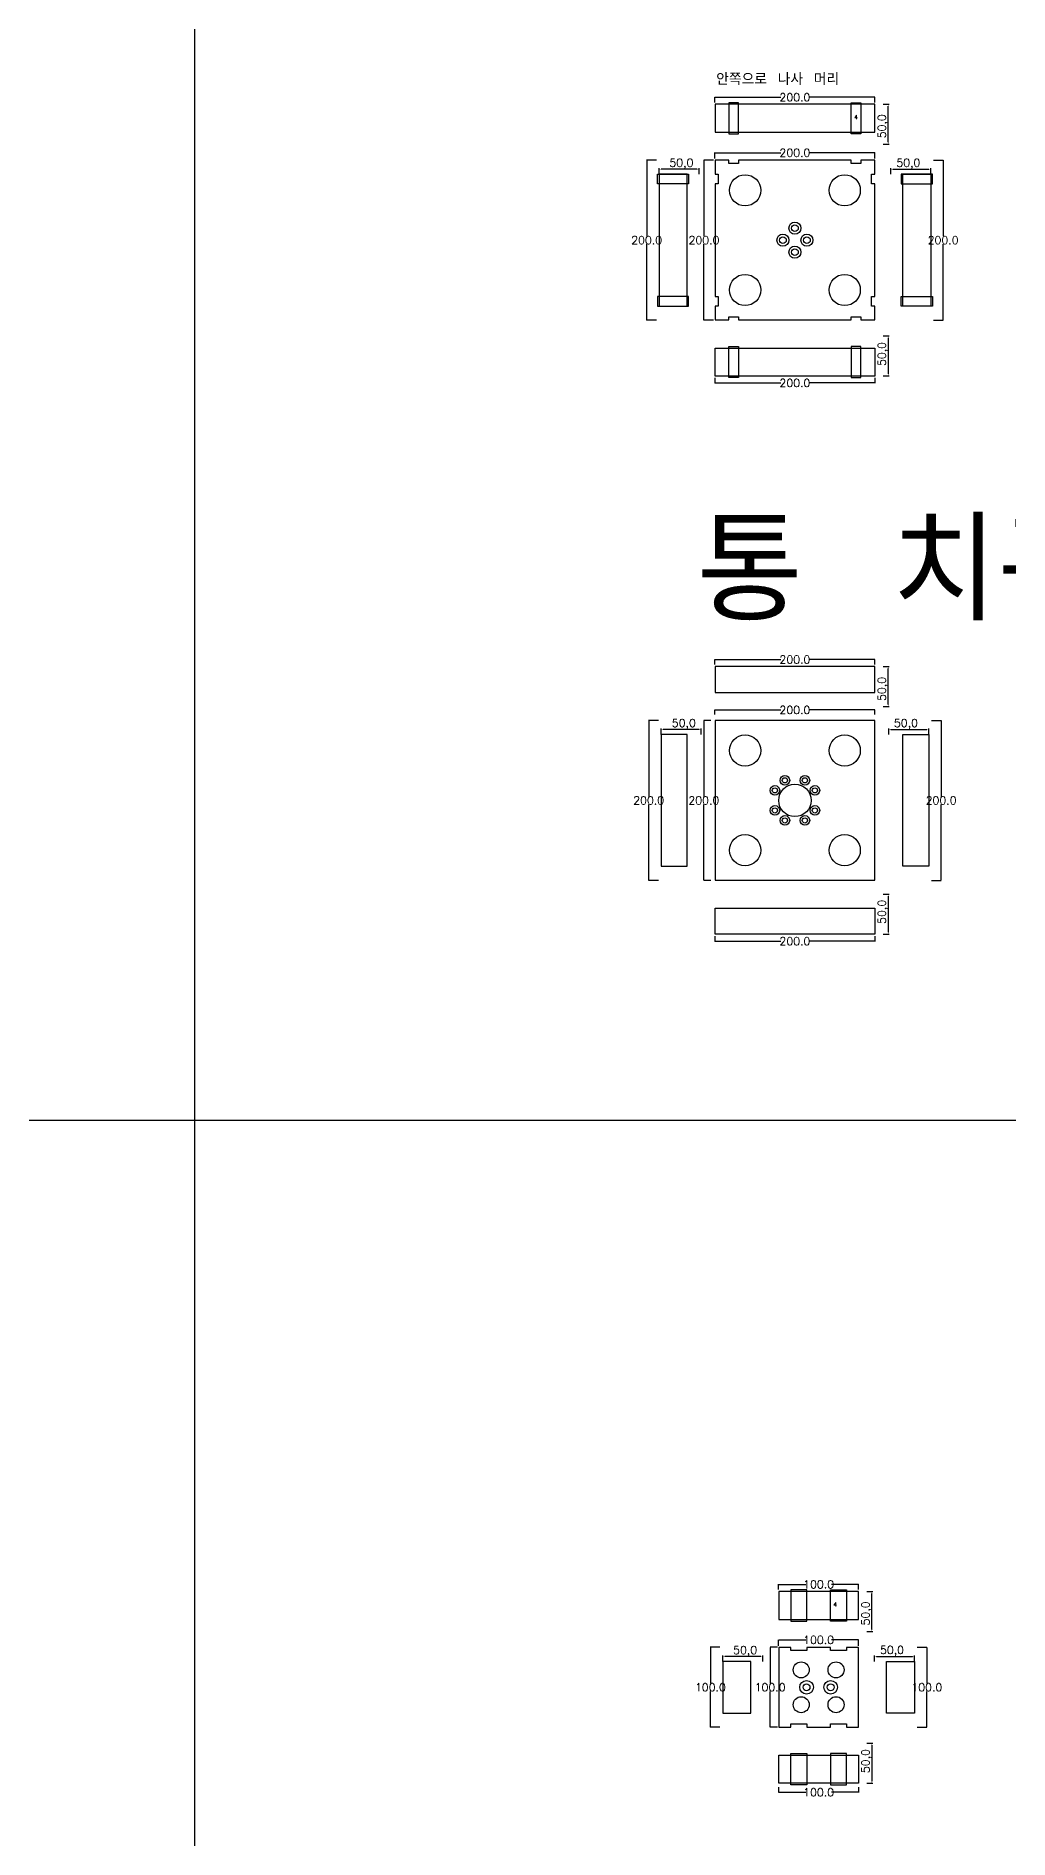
# Model space of a CAD drawing. Header units: millimetres. Extents: x 8462 to 28262, y 7372 to 16372.
# Drawn here: x 18164 to 19380, y 11874 to 14127 of the extents above; entities that cross this region are included whole.
import ezdxf

# ---------------------------------------------------------------- set-up
doc = ezdxf.new("R2010")
doc.units = ezdxf.units.MM
for name, color, linetype in [('TEXT', 7, 'Continuous'), ('볼트 구멍', 7, 'Continuous'), ('치구', 7, 'Continuous'), ('치수', 7, 'Continuous')]:
    doc.layers.add(name, color=color, linetype=linetype)
doc.styles.get("Standard").update_dxf_attribs({"font": 'txt.shx', "bigfont": 'whgtxt.shx'})
doc.dimstyles.new('ISO-25', dxfattribs={"dimtxt": 2.5, "dimasz": 2.5, "dimexe": 1.25, "dimexo": 0.625, "dimtad": 1, "dimtxsty": 'Standard', "dimcen": 2.5, "dimadec": 0, "dimazin": 0, "dimtfac": 1, "dimtmove": 0, "dimatfit": 3, "dimfxl": 0, "dimarcsym": 0})
doc.dimstyles.get("Standard").update_dxf_attribs({"dimtxt": 7, "dimasz": 0.18, "dimexe": 0.18, "dimexo": 0.0625, "dimgap": 0.09, "dimtad": 0, "dimtih": 1, "dimtoh": 1, "dimdec": 1, "dimzin": 0, "dimdsep": 46, "dimtxsty": 'Standard', "dimcen": 0.09, "dimadec": 0, "dimazin": 0, "dimtfac": 1, "dimtdec": 1, "dimtofl": 0, "dimtmove": 0, "dimatfit": 3, "dimfxl": 0, "dimtolj": 1, "dimtzin": 0, "dimarcsym": 0})

# ---------------------------------------------------------------- blocks, each defined once
blk = doc.blocks.new('*D230')
at = {"layer": 'Defpoints', "color": 0}
for p in [(19090.4, 12113.7), (19081.3, 12013.7), (19090.4, 12013.7)]:
    blk.add_point(p, dxfattribs=at)
at = {"layer": '치수', "color": 0, "lineweight": -2}
for p, q in [((19090.4, 12113.7), (19081.2, 12113.7)), ((19081.3, 12113.5), (19081.3, 12068.8)), ((19081.3, 12013.9), (19081.3, 12058.6)), ((19090.4, 12013.7), (19081.2, 12013.7))]:
    blk.add_line(p, q, dxfattribs=at)
at = {"layer": '치수', "color": 0}
for points in [[(19081.3, 12113.5), (19081.4, 12113.5), (19081.3, 12113.7)], [(19081.3, 12013.9), (19081.4, 12013.9), (19081.3, 12013.7)]]:
    blk.add_solid(points, dxfattribs=at)
at = {"layer": '치수', "color": 0, "insert": (19081.3, 12063.7), "char_height": 10, "attachment_point": 5}
blk.add_mtext('\\A1;100.0', dxfattribs=at)
blk = doc.blocks.new('*D231')
at = {"layer": 'Defpoints', "color": 0}
for p in [(19022.1, 12102.2), (19022.1, 12095.5), (19072.1, 12095.4)]:
    blk.add_point(p, dxfattribs=at)
at = {"layer": '치수', "color": 0, "lineweight": -2}
for p, q in [((19022.1, 12096.1), (19022.1, 12103.4)), ((19069.6, 12102.2), (19024.6, 12102.2)), ((19072.1, 12096), (19072.1, 12103.4))]:
    blk.add_line(p, q, dxfattribs=at)
at = {"layer": '치수', "color": 0}
for points in [[(19024.6, 12102.6), (19024.6, 12101.8), (19022.1, 12102.2)], [(19069.6, 12102.6), (19069.6, 12101.8), (19072.1, 12102.2)]]:
    blk.add_solid(points, dxfattribs=at)
at = {"layer": '치수', "color": 0, "insert": (19050.1, 12108.7), "char_height": 10, "attachment_point": 5}
blk.add_mtext('50,0', dxfattribs=at)
blk = doc.blocks.new('*D232')
at = {"layer": 'Defpoints', "color": 0}
for p in [(19018.7, 12113.7), (19006.7, 12013.7), (19018.7, 12013.7)]:
    blk.add_point(p, dxfattribs=at)
at = {"layer": '치수', "color": 0, "lineweight": -2}
for p, q in [((19018.7, 12113.7), (19006.5, 12113.7)), ((19006.7, 12113.5), (19006.7, 12068.8)), ((19006.7, 12013.9), (19006.7, 12058.6)), ((19018.7, 12013.7), (19006.5, 12013.7))]:
    blk.add_line(p, q, dxfattribs=at)
at = {"layer": '치수', "color": 0}
for points in [[(19006.6, 12113.5), (19006.7, 12113.5), (19006.7, 12113.7)], [(19006.6, 12013.9), (19006.7, 12013.9), (19006.7, 12013.7)]]:
    blk.add_solid(points, dxfattribs=at)
at = {"layer": '치수', "color": 0, "insert": (19006.7, 12063.7), "char_height": 10, "attachment_point": 5}
blk.add_mtext('\\A1;100.0', dxfattribs=at)
blk = doc.blocks.new('*D233')
at = {"layer": 'Defpoints', "color": 0}
for p in [(19201.6, 12183.5), (19208.5, 12183.5), (19201.6, 12133.5)]:
    blk.add_point(p, dxfattribs=at)
at = {"layer": '치수', "color": 0, "lineweight": -2}
for p, q in [((19202.2, 12183.5), (19209.7, 12183.5)), ((19208.5, 12136), (19208.5, 12181)), ((19202.2, 12133.5), (19209.7, 12133.5))]:
    blk.add_line(p, q, dxfattribs=at)
at = {"layer": '치수', "color": 0}
for points in [[(19208, 12181), (19208.9, 12181), (19208.5, 12183.5)], [(19208, 12136), (19208.9, 12136), (19208.5, 12133.5)]]:
    blk.add_solid(points, dxfattribs=at)
at = {"layer": '치수', "color": 0, "insert": (19202, 12156), "char_height": 10, "attachment_point": 5, "rotation": 90}
blk.add_mtext('50,0', dxfattribs=at)
blk = doc.blocks.new('*D235')
at = {"layer": 'Defpoints', "color": 0}
for p in [(19191.9, 12122.9), (19091.9, 12115.5), (19191.9, 12115.5)]:
    blk.add_point(p, dxfattribs=at)
at = {"layer": '치수', "color": 0, "lineweight": -2}
for p, q in [((19091.9, 12115.6), (19091.9, 12123.1)), ((19092.1, 12122.9), (19126, 12122.9)), ((19191.7, 12122.9), (19157.8, 12122.9)), ((19191.9, 12115.6), (19191.9, 12123.1))]:
    blk.add_line(p, q, dxfattribs=at)
at = {"layer": '치수', "color": 0}
for points in [[(19092.1, 12123), (19092.1, 12122.9), (19091.9, 12122.9)], [(19191.7, 12123), (19191.7, 12122.9), (19191.9, 12122.9)]]:
    blk.add_solid(points, dxfattribs=at)
at = {"layer": '치수', "color": 0, "insert": (19141.9, 12122.9), "char_height": 10, "attachment_point": 5}
blk.add_mtext('\\A1;100.0', dxfattribs=at)
blk = doc.blocks.new('*D236')
at = {"layer": 'Defpoints', "color": 0}
for p in [(19191.9, 12192.3), (19091.9, 12185.9), (19191.9, 12185.9)]:
    blk.add_point(p, dxfattribs=at)
at = {"layer": '치수', "color": 0, "lineweight": -2}
for p, q in [((19091.9, 12186), (19091.9, 12192.5)), ((19092.1, 12192.3), (19126, 12192.3)), ((19191.7, 12192.3), (19157.8, 12192.3)), ((19191.9, 12186), (19191.9, 12192.5))]:
    blk.add_line(p, q, dxfattribs=at)
at = {"layer": '치수', "color": 0}
for points in [[(19092.1, 12192.3), (19092.1, 12192.3), (19091.9, 12192.3)], [(19191.7, 12192.3), (19191.7, 12192.3), (19191.9, 12192.3)]]:
    blk.add_solid(points, dxfattribs=at)
at = {"layer": '치수', "color": 0, "insert": (19141.9, 12192.3), "char_height": 10, "attachment_point": 5}
blk.add_mtext('\\A1;100.0', dxfattribs=at)
blk = doc.blocks.new('*D237')
at = {"layer": 'Defpoints', "color": 0}
for p in [(19261.6, 12102.3), (19211.6, 12095.5), (19261.6, 12095.5)]:
    blk.add_point(p, dxfattribs=at)
at = {"layer": '치수', "color": 0, "lineweight": -2}
for p, q in [((19211.6, 12096.1), (19211.6, 12103.5)), ((19214.1, 12102.3), (19259.1, 12102.3)), ((19261.6, 12096.1), (19261.6, 12103.5))]:
    blk.add_line(p, q, dxfattribs=at)
at = {"layer": '치수', "color": 0}
for points in [[(19214.1, 12102.7), (19214.1, 12101.9), (19211.6, 12102.3)], [(19259.1, 12102.7), (19259.1, 12101.9), (19261.6, 12102.3)]]:
    blk.add_solid(points, dxfattribs=at)
at = {"layer": '치수', "color": 0, "insert": (19233.6, 12108.8), "char_height": 10, "attachment_point": 5}
blk.add_mtext('50,0', dxfattribs=at)
blk = doc.blocks.new('*D238')
at = {"layer": 'Defpoints', "color": 0}
for p in [(19201.6, 11994), (19201.6, 11944), (19208.5, 11944)]:
    blk.add_point(p, dxfattribs=at)
at = {"layer": '치수', "color": 0, "lineweight": -2}
for p, q in [((19202.2, 11994), (19209.7, 11994)), ((19208.5, 11991.5), (19208.5, 11946.5)), ((19202.2, 11944), (19209.7, 11944))]:
    blk.add_line(p, q, dxfattribs=at)
at = {"layer": '치수', "color": 0}
for points in [[(19208, 11991.5), (19208.9, 11991.5), (19208.5, 11994)], [(19208, 11946.5), (19208.9, 11946.5), (19208.5, 11944)]]:
    blk.add_solid(points, dxfattribs=at)
at = {"layer": '치수', "color": 0, "insert": (19202, 11971.5), "char_height": 10, "attachment_point": 5, "rotation": 90}
blk.add_mtext('50,0', dxfattribs=at)
blk = doc.blocks.new('*D239')
at = {"layer": 'Defpoints', "color": 0}
for p in [(19091.9, 11938.9), (19191.9, 11938.9), (19191.9, 11932.5)]:
    blk.add_point(p, dxfattribs=at)
at = {"layer": '치수', "color": 0, "lineweight": -2}
for p, q in [((19091.9, 11938.8), (19091.9, 11932.3)), ((19092.1, 11932.5), (19126, 11932.5)), ((19191.7, 11932.5), (19157.8, 11932.5)), ((19191.9, 11938.8), (19191.9, 11932.3))]:
    blk.add_line(p, q, dxfattribs=at)
at = {"layer": '치수', "color": 0}
for points in [[(19092.1, 11932.5), (19092.1, 11932.4), (19091.9, 11932.5)], [(19191.7, 11932.5), (19191.7, 11932.4), (19191.9, 11932.5)]]:
    blk.add_solid(points, dxfattribs=at)
at = {"layer": '치수', "color": 0, "insert": (19141.9, 11932.5), "char_height": 10, "attachment_point": 5}
blk.add_mtext('\\A1;100.0', dxfattribs=at)
blk = doc.blocks.new('*D240')
at = {"layer": 'Defpoints', "color": 0}
for p in [(19265, 12113.7), (19265, 12013.7), (19277.1, 12013.7)]:
    blk.add_point(p, dxfattribs=at)
at = {"layer": '치수', "color": 0, "lineweight": -2}
for p, q in [((19265.1, 12113.7), (19277.3, 12113.7)), ((19277.1, 12113.5), (19277.1, 12068.8)), ((19277.1, 12013.9), (19277.1, 12058.6)), ((19265.1, 12013.7), (19277.3, 12013.7))]:
    blk.add_line(p, q, dxfattribs=at)
at = {"layer": '치수', "color": 0}
for points in [[(19277.1, 12113.5), (19277.1, 12113.5), (19277.1, 12113.7)], [(19277.1, 12013.9), (19277.1, 12013.9), (19277.1, 12013.7)]]:
    blk.add_solid(points, dxfattribs=at)
at = {"layer": '치수', "color": 0, "insert": (19277.1, 12063.7), "char_height": 10, "attachment_point": 5}
blk.add_mtext('\\A1;100.0', dxfattribs=at)
blk = doc.blocks.new('*D369')
at = {"layer": 'Defpoints', "color": 0}
for p in [(19012.3, 13341.4), (19212.3, 13347.8), (19212.3, 13341.4)]:
    blk.add_point(p, dxfattribs=at)
at = {"layer": '치수', "color": 0, "lineweight": -2}
for p, q in [((19012.3, 13341.5), (19012.3, 13348)), ((19012.4, 13347.8), (19094.7, 13347.8)), ((19212.1, 13347.8), (19129.9, 13347.8)), ((19212.3, 13341.5), (19212.3, 13348))]:
    blk.add_line(p, q, dxfattribs=at)
at = {"layer": '치수', "color": 0}
for points in [[(19012.4, 13347.8), (19012.4, 13347.8), (19012.3, 13347.8)], [(19212.1, 13347.8), (19212.1, 13347.8), (19212.3, 13347.8)]]:
    blk.add_solid(points, dxfattribs=at)
at = {"layer": '치수', "color": 0, "insert": (19112.3, 13347.8), "char_height": 10, "attachment_point": 5}
blk.add_mtext('\\A1;200.0', dxfattribs=at)
blk = doc.blocks.new('*D371')
at = {"layer": 'Defpoints', "color": 0}
for p in [(18945, 13260.5), (18945, 13253.6), (18995, 13253.6)]:
    blk.add_point(p, dxfattribs=at)
at = {"layer": '치수', "color": 0, "lineweight": -2}
for p, q in [((18945, 13254.2), (18945, 13261.8)), ((18992.5, 13260.5), (18947.5, 13260.5)), ((18995, 13254.2), (18995, 13261.8))]:
    blk.add_line(p, q, dxfattribs=at)
at = {"layer": '치수', "color": 0}
for points in [[(18947.5, 13260.9), (18947.5, 13260.1), (18945, 13260.5)], [(18992.5, 13260.9), (18992.5, 13260.1), (18995, 13260.5)]]:
    blk.add_solid(points, dxfattribs=at)
at = {"layer": '치수', "color": 0, "insert": (18973.5, 13267), "char_height": 10, "attachment_point": 5}
blk.add_mtext('50,0', dxfattribs=at)
blk = doc.blocks.new('*D372')
at = {"layer": 'Defpoints', "color": 0}
for p in [(19229.5, 13253.6), (19279.5, 13260.5), (19279.5, 13253.6)]:
    blk.add_point(p, dxfattribs=at)
at = {"layer": '치수', "color": 0, "lineweight": -2}
for p, q in [((19229.5, 13254.2), (19229.5, 13261.8)), ((19232, 13260.5), (19277, 13260.5)), ((19279.5, 13254.2), (19279.5, 13261.8))]:
    blk.add_line(p, q, dxfattribs=at)
at = {"layer": '치수', "color": 0}
for points in [[(19232, 13260.9), (19232, 13260.1), (19229.5, 13260.5)], [(19277, 13260.9), (19277, 13260.1), (19279.5, 13260.5)]]:
    blk.add_solid(points, dxfattribs=at)
at = {"layer": '치수', "color": 0, "insert": (19251, 13267), "char_height": 10, "attachment_point": 5}
blk.add_mtext('50,0', dxfattribs=at)
blk = doc.blocks.new('*D373')
at = {"layer": 'Defpoints', "color": 0}
for p in [(19012.3, 13278.9), (19212.3, 13284.8), (19212.3, 13278.9)]:
    blk.add_point(p, dxfattribs=at)
at = {"layer": '치수', "color": 0, "lineweight": -2}
for p, q in [((19012.3, 13279), (19012.3, 13285)), ((19012.4, 13284.8), (19094.7, 13284.8)), ((19212.1, 13284.8), (19129.9, 13284.8)), ((19212.3, 13279), (19212.3, 13285))]:
    blk.add_line(p, q, dxfattribs=at)
at = {"layer": '치수', "color": 0}
for points in [[(19012.4, 13284.8), (19012.4, 13284.8), (19012.3, 13284.8)], [(19212.1, 13284.8), (19212.1, 13284.8), (19212.3, 13284.8)]]:
    blk.add_solid(points, dxfattribs=at)
at = {"layer": '치수', "color": 0, "insert": (19112.3, 13284.8), "char_height": 10, "attachment_point": 5}
blk.add_mtext('\\A1;200.0', dxfattribs=at)
blk = doc.blocks.new('*D374')
at = {"layer": 'Defpoints', "color": 0}
for p in [(19221.9, 13054.6), (19221.9, 13004.6), (19228.8, 13004.6)]:
    blk.add_point(p, dxfattribs=at)
at = {"layer": '치수', "color": 0, "lineweight": -2}
for p, q in [((19222.6, 13054.6), (19230.1, 13054.6)), ((19228.8, 13052.1), (19228.8, 13007.1)), ((19222.6, 13004.6), (19230.1, 13004.6))]:
    blk.add_line(p, q, dxfattribs=at)
at = {"layer": '치수', "color": 0}
for points in [[(19228.4, 13052.1), (19229.3, 13052.1), (19228.8, 13054.6)], [(19228.4, 13007.1), (19229.3, 13007.1), (19228.8, 13004.6)]]:
    blk.add_solid(points, dxfattribs=at)
at = {"layer": '치수', "color": 0, "insert": (19222.4, 13032.6), "char_height": 10, "attachment_point": 5, "rotation": 90}
blk.add_mtext('50,0', dxfattribs=at)
blk = doc.blocks.new('*D375')
at = {"layer": 'Defpoints', "color": 0}
for p in [(19012.3, 13002.3), (19212.3, 13002.3), (19212.3, 12995.9)]:
    blk.add_point(p, dxfattribs=at)
at = {"layer": '치수', "color": 0, "lineweight": -2}
for p, q in [((19012.3, 13002.2), (19012.3, 12995.7)), ((19212.3, 13002.2), (19212.3, 12995.7)), ((19012.4, 12995.9), (19094.7, 12995.9)), ((19212.1, 12995.9), (19129.9, 12995.9))]:
    blk.add_line(p, q, dxfattribs=at)
at = {"layer": '치수', "color": 0}
for points in [[(19012.4, 12995.9), (19012.4, 12995.8), (19012.3, 12995.9)], [(19212.1, 12995.9), (19212.1, 12995.8), (19212.3, 12995.9)]]:
    blk.add_solid(points, dxfattribs=at)
at = {"layer": '치수', "color": 0, "insert": (19112.3, 12995.9), "char_height": 10, "attachment_point": 5}
blk.add_mtext('\\A1;200.0', dxfattribs=at)
blk = doc.blocks.new('*D376')
at = {"layer": 'Defpoints', "color": 0}
for p in [(18941.7, 13271.8), (18929.6, 13071.8), (18941.7, 13071.8)]:
    blk.add_point(p, dxfattribs=at)
at = {"layer": '치수', "color": 0, "lineweight": -2}
for p, q in [((18941.7, 13271.8), (18929.5, 13271.8)), ((18929.6, 13271.6), (18929.6, 13176.9)), ((18929.6, 13072), (18929.6, 13166.7)), ((18941.7, 13071.8), (18929.5, 13071.8))]:
    blk.add_line(p, q, dxfattribs=at)
at = {"layer": '치수', "color": 0}
for points in [[(18929.6, 13271.6), (18929.7, 13271.6), (18929.6, 13271.8)], [(18929.6, 13072), (18929.7, 13072), (18929.6, 13071.8)]]:
    blk.add_solid(points, dxfattribs=at)
at = {"layer": '치수', "color": 0, "insert": (18929.6, 13171.8), "char_height": 10, "attachment_point": 5}
blk.add_mtext('\\A1;200.0', dxfattribs=at)
blk = doc.blocks.new('*D377')
at = {"layer": 'Defpoints', "color": 0}
for p in [(19282.8, 13271.8), (19282.8, 13071.8), (19294.9, 13071.8)]:
    blk.add_point(p, dxfattribs=at)
at = {"layer": '치수', "color": 0, "lineweight": -2}
for p, q in [((19282.9, 13271.8), (19295.1, 13271.8)), ((19294.9, 13271.6), (19294.9, 13176.9)), ((19294.9, 13072), (19294.9, 13166.7)), ((19282.9, 13071.8), (19295.1, 13071.8))]:
    blk.add_line(p, q, dxfattribs=at)
at = {"layer": '치수', "color": 0}
for points in [[(19294.9, 13271.6), (19294.9, 13271.6), (19294.9, 13271.8)], [(19294.9, 13072), (19294.9, 13072), (19294.9, 13071.8)]]:
    blk.add_solid(points, dxfattribs=at)
at = {"layer": '치수', "color": 0, "insert": (19294.9, 13171.8), "char_height": 10, "attachment_point": 5}
blk.add_mtext('\\A1;200.0', dxfattribs=at)
blk = doc.blocks.new('*D378')
at = {"layer": 'Defpoints', "color": 0}
for p in [(19007.4, 13271.8), (18998.5, 13071.8), (19007.4, 13071.8)]:
    blk.add_point(p, dxfattribs=at)
at = {"layer": '치수', "color": 0, "lineweight": -2}
for p, q in [((19007.3, 13271.8), (18998.3, 13271.8)), ((18998.5, 13271.6), (18998.5, 13176.9)), ((18998.5, 13072), (18998.5, 13166.7)), ((19007.3, 13071.8), (18998.3, 13071.8))]:
    blk.add_line(p, q, dxfattribs=at)
at = {"layer": '치수', "color": 0}
for points in [[(18998.4, 13271.6), (18998.5, 13271.6), (18998.5, 13271.8)], [(18998.4, 13072), (18998.5, 13072), (18998.5, 13071.8)]]:
    blk.add_solid(points, dxfattribs=at)
at = {"layer": '치수', "color": 0, "insert": (18998.5, 13171.8), "char_height": 10, "attachment_point": 5}
blk.add_mtext('\\A1;200.0', dxfattribs=at)
blk = doc.blocks.new('*D379')
at = {"layer": 'Defpoints', "color": 0}
for p in [(19221.9, 13339.1), (19228.8, 13339.1), (19221.9, 13289.1)]:
    blk.add_point(p, dxfattribs=at)
at = {"layer": '치수', "color": 0, "lineweight": -2}
for p, q in [((19222.6, 13339.1), (19230.1, 13339.1)), ((19228.8, 13291.6), (19228.8, 13336.6)), ((19222.6, 13289.1), (19230.1, 13289.1))]:
    blk.add_line(p, q, dxfattribs=at)
at = {"layer": '치수', "color": 0}
for points in [[(19228.4, 13336.6), (19229.3, 13336.6), (19228.8, 13339.1)], [(19228.4, 13291.6), (19229.3, 13291.6), (19228.8, 13289.1)]]:
    blk.add_solid(points, dxfattribs=at)
at = {"layer": '치수', "color": 0, "insert": (19222.4, 13311.1), "char_height": 10, "attachment_point": 5, "rotation": 90}
blk.add_mtext('50,0', dxfattribs=at)
blk = doc.blocks.new('*D382')
at = {"layer": 'Defpoints', "color": 0}
for p in [(18942.5, 13960.5), (18942.5, 13953.6), (18992.5, 13953.6)]:
    blk.add_point(p, dxfattribs=at)
at = {"layer": '치수', "color": 0, "lineweight": -2}
for p, q in [((18942.5, 13954.2), (18942.5, 13961.8)), ((18990, 13960.5), (18945, 13960.5)), ((18992.5, 13954.2), (18992.5, 13961.8))]:
    blk.add_line(p, q, dxfattribs=at)
at = {"layer": '치수', "color": 0}
for points in [[(18945, 13960.9), (18945, 13960.1), (18942.5, 13960.5)], [(18990, 13960.9), (18990, 13960.1), (18992.5, 13960.5)]]:
    blk.add_solid(points, dxfattribs=at)
at = {"layer": '치수', "color": 0, "insert": (18970.5, 13967), "char_height": 10, "attachment_point": 5}
blk.add_mtext('50,0', dxfattribs=at)
blk = doc.blocks.new('*D383')
at = {"layer": 'Defpoints', "color": 0}
for p in [(19221.9, 14041.6), (19228.8, 14041.6), (19221.9, 13991.6)]:
    blk.add_point(p, dxfattribs=at)
at = {"layer": '치수', "color": 0, "lineweight": -2}
for p, q in [((19222.6, 14041.6), (19230.1, 14041.6)), ((19228.8, 13994.1), (19228.8, 14039.1)), ((19222.6, 13991.6), (19230.1, 13991.6))]:
    blk.add_line(p, q, dxfattribs=at)
at = {"layer": '치수', "color": 0}
for points in [[(19228.4, 14039.1), (19229.3, 14039.1), (19228.8, 14041.6)], [(19228.4, 13994.1), (19229.3, 13994.1), (19228.8, 13991.6)]]:
    blk.add_solid(points, dxfattribs=at)
at = {"layer": '치수', "color": 0, "insert": (19222.4, 14014.1), "char_height": 10, "attachment_point": 5, "rotation": 90}
blk.add_mtext('50,0', dxfattribs=at)
blk = doc.blocks.new('*D384')
at = {"layer": 'Defpoints', "color": 0}
for p in [(19232, 13953.6), (19282, 13960.5), (19282, 13953.6)]:
    blk.add_point(p, dxfattribs=at)
at = {"layer": '치수', "color": 0, "lineweight": -2}
for p, q in [((19232, 13954.2), (19232, 13961.8)), ((19234.5, 13960.5), (19279.5, 13960.5)), ((19282, 13954.2), (19282, 13961.8))]:
    blk.add_line(p, q, dxfattribs=at)
at = {"layer": '치수', "color": 0}
for points in [[(19234.5, 13960.9), (19234.5, 13960.1), (19232, 13960.5)], [(19279.5, 13960.9), (19279.5, 13960.1), (19282, 13960.5)]]:
    blk.add_solid(points, dxfattribs=at)
at = {"layer": '치수', "color": 0, "insert": (19254, 13967), "char_height": 10, "attachment_point": 5}
blk.add_mtext('50,0', dxfattribs=at)
blk = doc.blocks.new('*D385')
at = {"layer": 'Defpoints', "color": 0}
for p in [(19012.3, 13973.6), (19212.3, 13981), (19212.3, 13973.6)]:
    blk.add_point(p, dxfattribs=at)
at = {"layer": '치수', "color": 0, "lineweight": -2}
for p, q in [((19012.3, 13973.7), (19012.3, 13981.2)), ((19012.4, 13981), (19094.7, 13981)), ((19212.1, 13981), (19129.9, 13981)), ((19212.3, 13973.7), (19212.3, 13981.2))]:
    blk.add_line(p, q, dxfattribs=at)
at = {"layer": '치수', "color": 0}
for points in [[(19012.4, 13981.1), (19012.4, 13981), (19012.3, 13981)], [(19212.1, 13981.1), (19212.1, 13981), (19212.3, 13981)]]:
    blk.add_solid(points, dxfattribs=at)
at = {"layer": '치수', "color": 0, "insert": (19112.3, 13981), "char_height": 10, "attachment_point": 5}
blk.add_mtext('\\A1;200.0', dxfattribs=at)
blk = doc.blocks.new('*D386')
at = {"layer": 'Defpoints', "color": 0}
for p in [(19012.3, 14043.9), (19212.3, 14050.3), (19212.3, 14043.9)]:
    blk.add_point(p, dxfattribs=at)
at = {"layer": '치수', "color": 0, "lineweight": -2}
for p, q in [((19012.3, 14044), (19012.3, 14050.5)), ((19012.4, 14050.3), (19094.7, 14050.3)), ((19212.1, 14050.3), (19129.9, 14050.3)), ((19212.3, 14044), (19212.3, 14050.5))]:
    blk.add_line(p, q, dxfattribs=at)
at = {"layer": '치수', "color": 0}
for points in [[(19012.4, 14050.3), (19012.4, 14050.3), (19012.3, 14050.3)], [(19212.1, 14050.3), (19212.1, 14050.3), (19212.3, 14050.3)]]:
    blk.add_solid(points, dxfattribs=at)
at = {"layer": '치수', "color": 0, "insert": (19112.3, 14050.3), "char_height": 10, "attachment_point": 5}
blk.add_mtext('\\A1;200.0', dxfattribs=at)
blk = doc.blocks.new('*D387')
at = {"layer": 'Defpoints', "color": 0}
for p in [(18939.2, 13971.8), (18927.1, 13771.8), (18939.2, 13771.8)]:
    blk.add_point(p, dxfattribs=at)
at = {"layer": '치수', "color": 0, "lineweight": -2}
for p, q in [((18939.2, 13971.8), (18927, 13971.8)), ((18927.1, 13971.6), (18927.1, 13876.9)), ((18927.1, 13772), (18927.1, 13866.7)), ((18939.2, 13771.8), (18927, 13771.8))]:
    blk.add_line(p, q, dxfattribs=at)
at = {"layer": '치수', "color": 0}
for points in [[(18927.1, 13971.6), (18927.2, 13971.6), (18927.1, 13971.8)], [(18927.1, 13772), (18927.2, 13772), (18927.1, 13771.8)]]:
    blk.add_solid(points, dxfattribs=at)
at = {"layer": '치수', "color": 0, "insert": (18927.1, 13871.8), "char_height": 10, "attachment_point": 5}
blk.add_mtext('\\A1;200.0', dxfattribs=at)
blk = doc.blocks.new('*D388')
at = {"layer": 'Defpoints', "color": 0}
for p in [(19285.3, 13971.8), (19285.3, 13771.8), (19297.4, 13771.8)]:
    blk.add_point(p, dxfattribs=at)
at = {"layer": '치수', "color": 0, "lineweight": -2}
for p, q in [((19285.4, 13971.8), (19297.6, 13971.8)), ((19297.4, 13971.6), (19297.4, 13876.9)), ((19297.4, 13772), (19297.4, 13866.7)), ((19285.4, 13771.8), (19297.6, 13771.8))]:
    blk.add_line(p, q, dxfattribs=at)
at = {"layer": '치수', "color": 0}
for points in [[(19297.4, 13971.6), (19297.4, 13971.6), (19297.4, 13971.8)], [(19297.4, 13772), (19297.4, 13772), (19297.4, 13771.8)]]:
    blk.add_solid(points, dxfattribs=at)
at = {"layer": '치수', "color": 0, "insert": (19297.4, 13871.8), "char_height": 10, "attachment_point": 5}
blk.add_mtext('\\A1;200.0', dxfattribs=at)
blk = doc.blocks.new('*D389')
at = {"layer": 'Defpoints', "color": 0}
for p in [(19010.8, 13971.8), (18998.7, 13771.8), (19010.8, 13771.8)]:
    blk.add_point(p, dxfattribs=at)
at = {"layer": '치수', "color": 0, "lineweight": -2}
for p, q in [((19010.7, 13971.8), (18998.6, 13971.8)), ((18998.7, 13971.6), (18998.7, 13876.9)), ((18998.7, 13772), (18998.7, 13866.7)), ((19010.7, 13771.8), (18998.6, 13771.8))]:
    blk.add_line(p, q, dxfattribs=at)
at = {"layer": '치수', "color": 0}
for points in [[(18998.7, 13971.6), (18998.8, 13971.6), (18998.7, 13971.8)], [(18998.7, 13772), (18998.8, 13772), (18998.7, 13771.8)]]:
    blk.add_solid(points, dxfattribs=at)
at = {"layer": '치수', "color": 0, "insert": (18998.7, 13871.8), "char_height": 10, "attachment_point": 5}
blk.add_mtext('\\A1;200.0', dxfattribs=at)
blk = doc.blocks.new('*D390')
at = {"layer": 'Defpoints', "color": 0}
for p in [(19012.3, 13699.8), (19212.3, 13699.8), (19212.3, 13693.4)]:
    blk.add_point(p, dxfattribs=at)
at = {"layer": '치수', "color": 0, "lineweight": -2}
for p, q in [((19012.3, 13699.7), (19012.3, 13693.2)), ((19212.3, 13699.7), (19212.3, 13693.2)), ((19012.4, 13693.4), (19094.7, 13693.4)), ((19212.1, 13693.4), (19129.9, 13693.4))]:
    blk.add_line(p, q, dxfattribs=at)
at = {"layer": '치수', "color": 0}
for points in [[(19012.4, 13693.4), (19012.4, 13693.3), (19012.3, 13693.4)], [(19212.1, 13693.4), (19212.1, 13693.3), (19212.3, 13693.4)]]:
    blk.add_solid(points, dxfattribs=at)
at = {"layer": '치수', "color": 0, "insert": (19112.3, 13693.4), "char_height": 10, "attachment_point": 5}
blk.add_mtext('\\A1;200.0', dxfattribs=at)
blk = doc.blocks.new('*D391')
at = {"layer": 'Defpoints', "color": 0}
for p in [(19221.9, 13752.1), (19221.9, 13702.1), (19228.8, 13702.1)]:
    blk.add_point(p, dxfattribs=at)
at = {"layer": '치수', "color": 0, "lineweight": -2}
for p, q in [((19222.6, 13752.1), (19230.1, 13752.1)), ((19228.8, 13749.6), (19228.8, 13704.6)), ((19222.6, 13702.1), (19230.1, 13702.1))]:
    blk.add_line(p, q, dxfattribs=at)
at = {"layer": '치수', "color": 0}
for points in [[(19228.4, 13749.6), (19229.3, 13749.6), (19228.8, 13752.1)], [(19228.4, 13704.6), (19229.3, 13704.6), (19228.8, 13702.1)]]:
    blk.add_solid(points, dxfattribs=at)
at = {"layer": '치수', "color": 0, "insert": (19222.4, 13729.6), "char_height": 10, "attachment_point": 5, "rotation": 90}
blk.add_mtext('50,0', dxfattribs=at)

msp = doc.modelspace()

# ---------------------------------------------------------------- linework, layer by layer
at = {"color": 6}
for p, q in [((18362.267, 16371.825), (18362.267, 7371.825)), ((28262.267, 12771.825), (8462.267, 12771.825))]:
    msp.add_line(p, q, dxfattribs=at)
at = {"layer": '볼트 구멍', "color": 6}
for centre, radius in [((19097.267, 13871.825), 7.5), ((19112.267, 13886.825), 7.5), ((19127.267, 13871.825), 7.5), ((19112.267, 13856.825), 7.5), ((19099.767, 13196.825), 6), ((19124.767, 13196.825), 6), ((19087.267, 13184.325), 6), ((19137.267, 13184.325), 6), ((19087.267, 13159.325), 6), ((19137.267, 13159.325), 6), ((19099.767, 13146.825), 6), ((19124.767, 13146.825), 6)]:
    msp.add_circle(centre, radius, dxfattribs=at)
at = {"layer": '볼트 구멍', "color": 3}
for centre, radius in [((19112.267, 13886.825), 4.25), ((19097.267, 13871.825), 4.25), ((19112.267, 13856.825), 4.25), ((19127.267, 13871.825), 4.25), ((19087.267, 13184.325), 3.25), ((19112.267, 13171.825), 20.25), ((19099.767, 13196.825), 3.25), ((19124.767, 13196.825), 3.25), ((19137.267, 13184.325), 3.25), ((19087.267, 13159.325), 3.25), ((19137.267, 13159.325), 3.25), ((19099.767, 13146.825), 3.25), ((19124.767, 13146.825), 3.25), ((19126.879, 12063.722), 4.25), ((19156.879, 12063.722), 4.25)]:
    msp.add_circle(centre, radius, dxfattribs=at)
at = {"layer": '볼트 구멍', "color": 2}
for centre in [(19126.879, 12063.722), (19156.879, 12063.722)]:
    msp.add_circle(centre, 8.5, dxfattribs=at)
at = {"layer": '치구'}
for points in [[(19012.517, 14006.575), (19212.017, 14006.575), (19212.017, 14041.575), (19012.517, 14041.575)], [(19016.517, 13954.175), (19016.517, 13942.175), (19012.517, 13942.175), (19012.517, 13801.475), (19016.517, 13801.475), (19016.517, 13789.475), (19012.517, 13789.475), (19012.517, 13772.075), (19029.917, 13772.075), (19029.917, 13776.075), (19041.917, 13776.075), (19041.917, 13772.075), (19182.617, 13772.075), (19182.617, 13776.075), (19194.617, 13776.075), (19194.617, 13772.075), (19212.017, 13772.075), (19212.017, 13789.475), (19208.017, 13789.475), (19208.017, 13801.475), (19212.017, 13801.475), (19212.017, 13942.175), (19208.017, 13942.175), (19208.017, 13954.175), (19212.017, 13954.175), (19212.017, 13971.575), (19194.617, 13971.575), (19194.617, 13967.575), (19182.617, 13967.575), (19182.617, 13971.575), (19041.917, 13971.575), (19041.917, 13967.575), (19029.917, 13967.575), (19029.917, 13971.575), (19012.517, 13971.575), (19012.517, 13954.175)], [(18977.517, 13954.175), (18942.517, 13954.175), (18942.517, 13789.475), (18977.517, 13789.475)], [(19247.017, 13954.175), (19282.017, 13954.175), (19282.017, 13789.475), (19247.017, 13789.475)], [(19012.517, 13737.075), (19212.017, 13737.075), (19212.017, 13702.075), (19012.517, 13702.075)], [(19012.517, 13306.575), (19212.017, 13306.575), (19212.017, 13339.075), (19012.517, 13339.075)], [(19012.517, 13271.575), (19012.517, 13072.075), (19212.017, 13072.075), (19212.017, 13271.575)], [(18977.517, 13254.175), (18945.017, 13254.175), (18945.017, 13089.475), (18977.517, 13089.475)], [(19247.017, 13254.175), (19279.517, 13254.175), (19279.517, 13089.475), (19247.017, 13089.475)], [(19012.517, 13037.075), (19212.017, 13037.075), (19212.017, 13004.575), (19012.517, 13004.575)], [(19092.129, 12148.472), (19191.629, 12148.472), (19191.629, 12183.472), (19092.129, 12183.472)], [(19092.129, 12013.972), (19107.129, 12013.972), (19107.129, 12017.972), (19127.129, 12017.972), (19127.129, 12013.972), (19156.629, 12013.972), (19156.629, 12017.972), (19176.629, 12017.972), (19176.629, 12013.972), (19191.629, 12013.972), (19191.629, 12113.472), (19176.629, 12113.472), (19176.629, 12109.472), (19156.629, 12109.472), (19156.629, 12113.472), (19127.129, 12113.472), (19127.129, 12109.472), (19107.129, 12109.472), (19107.129, 12113.472), (19092.129, 12113.472)], [(19057.129, 12096.072), (19022.129, 12096.072), (19022.129, 12031.372), (19057.129, 12031.372)], [(19226.629, 12096.072), (19261.629, 12096.072), (19261.629, 12031.372), (19226.629, 12031.372)], [(19092.129, 11978.972), (19191.629, 11978.972), (19191.629, 11943.972), (19092.129, 11943.972)]]:
    msp.add_lwpolyline(points, close=True, dxfattribs=at)
at = {"layer": '치구', "color": 1}
for points in [[(19029.917, 14004.575), (19041.917, 14004.575), (19041.917, 14043.572), (19029.917, 14043.572)], [(19194.617, 14004.575), (19182.617, 14004.575), (19182.617, 14043.572), (19194.617, 14043.572)], [(18940.517, 13942.175), (18940.517, 13954.175), (18979.515, 13954.175), (18979.515, 13942.175)], [(19284.017, 13942.175), (19284.017, 13954.175), (19245.02, 13954.175), (19245.02, 13942.175)], [(18940.517, 13801.475), (18940.517, 13789.475), (18979.515, 13789.475), (18979.515, 13801.475)], [(19284.017, 13801.475), (19284.017, 13789.475), (19245.02, 13789.475), (19245.02, 13801.475)], [(19029.917, 13739.075), (19041.917, 13739.075), (19041.917, 13700.077), (19029.917, 13700.077)], [(19194.617, 13739.075), (19182.617, 13739.075), (19182.617, 13700.077), (19194.617, 13700.077)], [(19107.129, 12146.472), (19127.129, 12146.472), (19127.129, 12185.469), (19107.129, 12185.469)], [(19176.629, 12146.472), (19156.629, 12146.472), (19156.629, 12185.469), (19176.629, 12185.469)], [(19107.129, 11980.972), (19127.129, 11980.972), (19127.129, 11941.974), (19107.129, 11941.974)], [(19176.629, 11980.972), (19156.629, 11980.972), (19156.629, 11941.974), (19176.629, 11941.974)]]:
    msp.add_lwpolyline(points, close=True, dxfattribs=at)
at = {"layer": '치구'}
for centre in [(19050.017, 13934.075), (19174.517, 13934.075), (19050.017, 13809.575), (19174.517, 13809.575), (19050.017, 13234.075), (19174.517, 13234.075), (19050.017, 13109.575), (19174.517, 13109.575)]:
    msp.add_circle(centre, 19.5, dxfattribs=at)
at = {"layer": '치구', "color": 0}
for centre in [(19120.129, 12085.472), (19163.629, 12085.472), (19120.129, 12041.972), (19163.629, 12041.972)]:
    msp.add_circle(centre, 10, dxfattribs=at)

# ---------------------------------------------------------------- texts
at = {"layer": 'TEXT', "color": 1}
for s, height, p in [('안쪽으로 나사 머리', 15, (19013.921, 14065.533)), ('4', 5, (19186.429, 14022.876)), ('4', 5, (19160.441, 12164.773))]:
    msp.add_text(s, height=height, dxfattribs=at).set_placement(p)
at = {"layer": 'TEXT', "color": 1, "linetype": 'Continuous'}
msp.add_text('통 치구 작업', height=125, dxfattribs=at).set_placement((18989.685, 13396.396))

# ---------------------------------------------------------------- dimensions: what is measured, and where the dimension line sits
at = {"layer": '치수', "color": 4}
for base, p1, p2, dimstyle, override, picture, middle in [((19212.267, 14050.297), (19012.267, 14043.9), (19212.267, 14043.9), 'Standard', {"dimtxt": 10}, '*D386', (19112.267, 14050.297)), ((19282.017, 13960.502), (19232.017, 13953.625), (19282.017, 13953.625), 'ISO-25', {"dimtxt": 10, "dimdec": 1, "dimzin": 0, "dimtdec": 1}, '*D384', (19254.017, 13960.502)), ((19212.267, 13693.353), (19012.267, 13699.75), (19212.267, 13699.75), 'Standard', {"dimtxt": 10}, '*D390', (19112.267, 13693.353)), ((19212.267, 13347.797), (19012.267, 13341.4), (19212.267, 13341.4), 'Standard', {"dimtxt": 10}, '*D369', (19112.267, 13347.797)), ((19279.517, 13260.502), (19229.517, 13253.625), (19279.517, 13253.625), 'ISO-25', {"dimtxt": 10, "dimdec": 1, "dimzin": 0, "dimtdec": 1}, '*D372', (19251.017, 13260.502)), ((19212.267, 12995.853), (19012.267, 13002.25), (19212.267, 13002.25), 'Standard', {"dimtxt": 10}, '*D375', (19112.267, 12995.853)), ((19191.879, 12192.294), (19091.879, 12185.896), (19191.879, 12185.896), 'Standard', {"dimtxt": 10}, '*D236', (19141.879, 12192.294)), ((19261.629, 12102.299), (19211.629, 12095.522), (19261.629, 12095.522), 'ISO-25', {"dimtxt": 10, "dimdec": 1, "dimzin": 0, "dimtdec": 1}, '*D237', (19233.629, 12102.299)), ((19191.879, 11932.461), (19091.879, 11938.858), (19191.879, 11938.858), 'Standard', {"dimtxt": 10}, '*D239', (19141.879, 11932.461))]:
    dim = msp.add_linear_dim(base=base, p1=p1, p2=p2, dimstyle=dimstyle, override=override, dxfattribs=at)
    dim.commit()
    dim.dimension.update_dxf_attribs({"geometry": picture, "text_midpoint": middle, "dimtype": 160})
for base, p1, p2, angle, picture, middle in [((19228.844, 14041.575), (19221.947, 13991.575), (19221.947, 14041.575), 90, '*D383', (19228.844, 14014.075)), ((18942.517, 13960.502), (18992.517, 13953.625), (18942.517, 13953.625), 180, '*D382', (18970.517, 13960.502)), ((19228.844, 13702.075), (19221.947, 13752.075), (19221.947, 13702.075), 270, '*D391', (19228.844, 13729.575)), ((19228.844, 13339.075), (19221.947, 13289.075), (19221.947, 13339.075), 90, '*D379', (19228.844, 13311.075)), ((18945.017, 13260.502), (18995.017, 13253.625), (18945.017, 13253.625), 180, '*D371', (18973.517, 13260.502)), ((19228.844, 13004.575), (19221.947, 13054.575), (19221.947, 13004.575), 270, '*D374', (19228.844, 13032.575)), ((19208.456, 12183.472), (19201.558, 12133.472), (19201.558, 12183.472), 90, '*D233', (19208.456, 12155.972)), ((19022.129, 12102.199), (19072.129, 12095.422), (19022.129, 12095.522), 180, '*D231', (19050.129, 12102.199)), ((19208.456, 11943.972), (19201.558, 11993.972), (19201.558, 11943.972), 270, '*D238', (19208.456, 11971.472))]:
    dim = msp.add_linear_dim(base=base, p1=p1, p2=p2, angle=angle, dimstyle='ISO-25', override={"dimtxt": 10, "dimdec": 1, "dimzin": 0, "dimtdec": 1}, dxfattribs=at)
    dim.commit()
    dim.dimension.update_dxf_attribs({"geometry": picture, "text_midpoint": middle, "dimtype": 160})
for base, p1, p2, picture, middle in [((18927.149, 13771.825), (18939.219, 13971.825), (18939.219, 13771.825), '*D387', (18927.149, 13871.825)), ((18998.737, 13771.825), (19010.807, 13971.825), (19010.807, 13771.825), '*D389', (18998.737, 13871.825)), ((19297.385, 13771.825), (19285.315, 13971.825), (19285.315, 13771.825), '*D388', (19297.385, 13871.825)), ((18929.649, 13071.825), (18941.719, 13271.825), (18941.719, 13071.825), '*D376', (18929.649, 13171.825)), ((18998.471, 13071.825), (19007.376, 13271.825), (19007.376, 13071.825), '*D378', (18998.471, 13171.825)), ((19294.885, 13071.825), (19282.815, 13271.825), (19282.815, 13071.825), '*D377', (19294.885, 13171.825)), ((19006.661, 12013.722), (19018.73, 12113.722), (19018.73, 12013.722), '*D232', (19006.661, 12063.722)), ((19081.349, 12013.722), (19090.418, 12113.722), (19090.418, 12013.722), '*D230', (19081.349, 12063.722)), ((19277.096, 12013.722), (19265.027, 12113.722), (19265.027, 12013.722), '*D240', (19277.096, 12063.722))]:
    dim = msp.add_linear_dim(base=base, p1=p1, p2=p2, angle=90, dimstyle='Standard', override={"dimtxt": 10}, dxfattribs=at)
    dim.commit()
    dim.dimension.update_dxf_attribs({"geometry": picture, "text_midpoint": middle})
for base, p1, p2, picture, middle in [((19212.267, 13981.047), (19012.267, 13973.65), (19212.267, 13973.65), '*D385', (19112.267, 13981.047)), ((19212.267, 13284.815), (19012.267, 13278.932), (19212.267, 13278.932), '*D373', (19112.267, 13284.815)), ((19191.879, 12122.944), (19091.879, 12115.546), (19191.879, 12115.546), '*D235', (19141.879, 12122.944))]:
    dim = msp.add_linear_dim(base=base, p1=p1, p2=p2, dimstyle='Standard', override={"dimtxt": 10}, dxfattribs=at)
    dim.commit()
    dim.dimension.update_dxf_attribs({"geometry": picture, "text_midpoint": middle})

doc.saveas('drawing.dxf')
